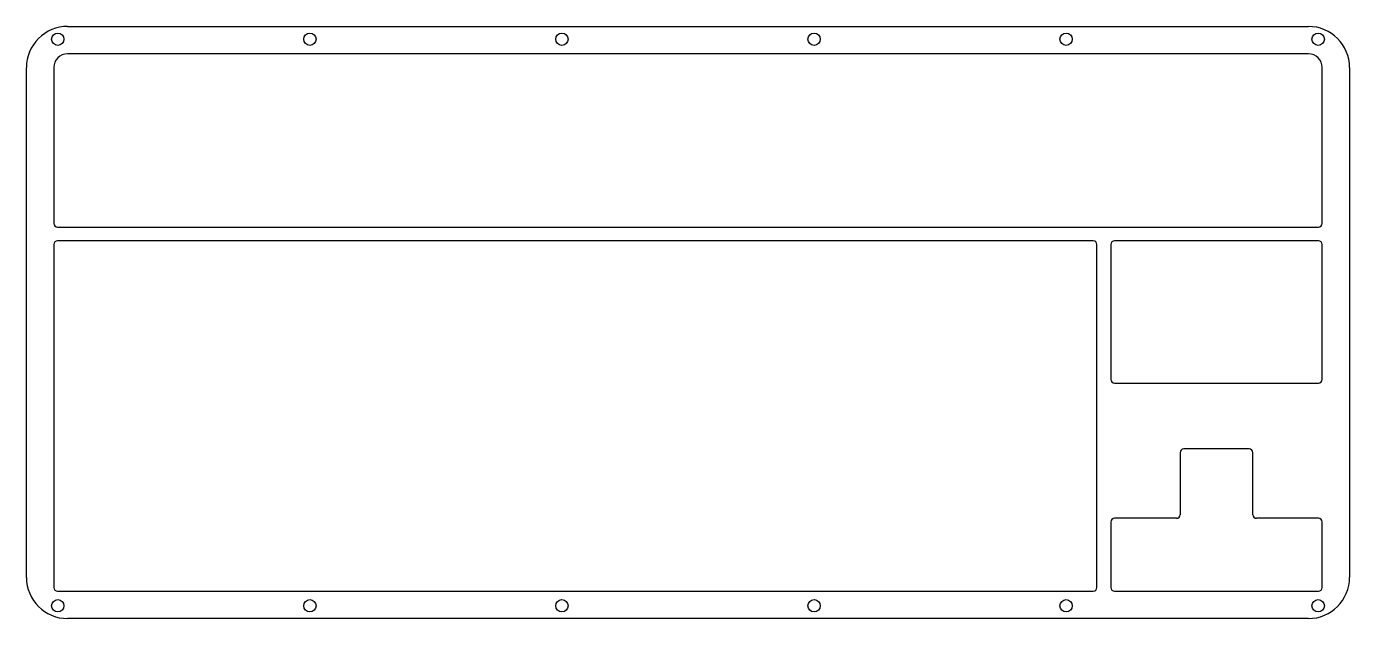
# Model space of a CAD drawing. Header units: millimetres. Extents: x 6 to 370, y 8 to 170.
import ezdxf

# ---------------------------------------------------------------- set-up
doc = ezdxf.new("R2010")
doc.units = ezdxf.units.MM

msp = doc.modelspace()

# ---------------------------------------------------------------- linework, layer by layer
at = {"color": 0}
for p, q in [((17.5, 170.19), (358.55, 170.19)), ((358.55, 162.67), (17.5, 162.67)), ((6.19, 18.88), (6.19, 158.88)), ((13.72, 158.88), (13.72, 116.11)), ((362.33, 116.11), (362.33, 158.89)), ((369.86, 158.89), (369.86, 18.89)), ((14.72, 115.11), (361.33, 115.11)), ((13.72, 110.3), (13.72, 16.1)), ((299.42, 111.3), (14.72, 111.3)), ((300.42, 16.1), (300.42, 110.3)), ((304.23, 110.3), (304.23, 73.25)), ((361.33, 111.3), (305.23, 111.3)), ((362.33, 73.25), (362.33, 110.3)), ((305.23, 72.25), (361.33, 72.25)), ((323.28, 53.15), (323.28, 36.1)), ((342.28, 54.15), (324.28, 54.15)), ((343.28, 36.1), (343.28, 53.15)), ((304.23, 34.1), (304.23, 16.1)), ((322.28, 35.1), (305.23, 35.1)), ((361.33, 35.1), (344.28, 35.1)), ((362.33, 16.1), (362.33, 34.1)), ((14.72, 15.1), (299.42, 15.1)), ((305.23, 15.1), (361.33, 15.1)), ((358.55, 7.58), (17.5, 7.58))]:
    msp.add_line(p, q, dxfattribs=at)
for centre in [(14.81, 166.69), (14.81, 11.08)]:
    msp.add_circle(centre, 1.7, dxfattribs=at)
at = {"linetype": 'Continuous'}
for centre in [(84.1, 166.69), (153.38, 166.69), (222.67, 166.69), (291.95, 166.69), (361.23, 166.69), (84.1, 11.08), (153.38, 11.08), (222.67, 11.08), (291.95, 11.08), (361.23, 11.08)]:
    msp.add_circle(centre, 1.7, dxfattribs=at)
at = {"color": 0}
for centre, radius, start, end in [((17.5, 158.89), 11.31, 90.0162, 180.0162), ((358.55, 158.89), 11.31, 0.0162, 90.0162), ((17.5, 158.89), 3.78, 90.052, 180.052), ((358.55, 158.89), 3.78, 0.052, 90.052), ((14.72, 116.11), 1, 180, 270), ((361.33, 116.11), 1, 270, 0), ((14.72, 110.3), 1, 90, 180), ((299.42, 110.3), 1, 0, 90), ((305.23, 110.3), 1, 90.0002, 180.0003), ((361.33, 110.3), 1, 0.0003, 90.0002), ((305.23, 73.25), 1, 180.0003, 270), ((361.33, 73.25), 1, 270, 0.0003), ((324.28, 53.15), 1, 90, 180), ((342.28, 53.15), 1, 0, 90), ((305.23, 34.1), 1, 90, 180), ((322.28, 36.1), 1, 270, 0), ((344.28, 36.1), 1, 180, 270), ((361.33, 34.1), 1, 0, 90), ((17.5, 18.88), 11.31, 180.0162, 269.9838), ((358.55, 18.88), 11.31, 270.0162, 0.0162), ((14.72, 16.1), 1, 180, 270), ((299.42, 16.1), 1, 270, 0), ((305.23, 16.1), 1, 180, 270), ((361.33, 16.1), 1, 270, 0)]:
    msp.add_arc(centre, radius, start, end, dxfattribs=at)

doc.saveas('drawing.dxf')
